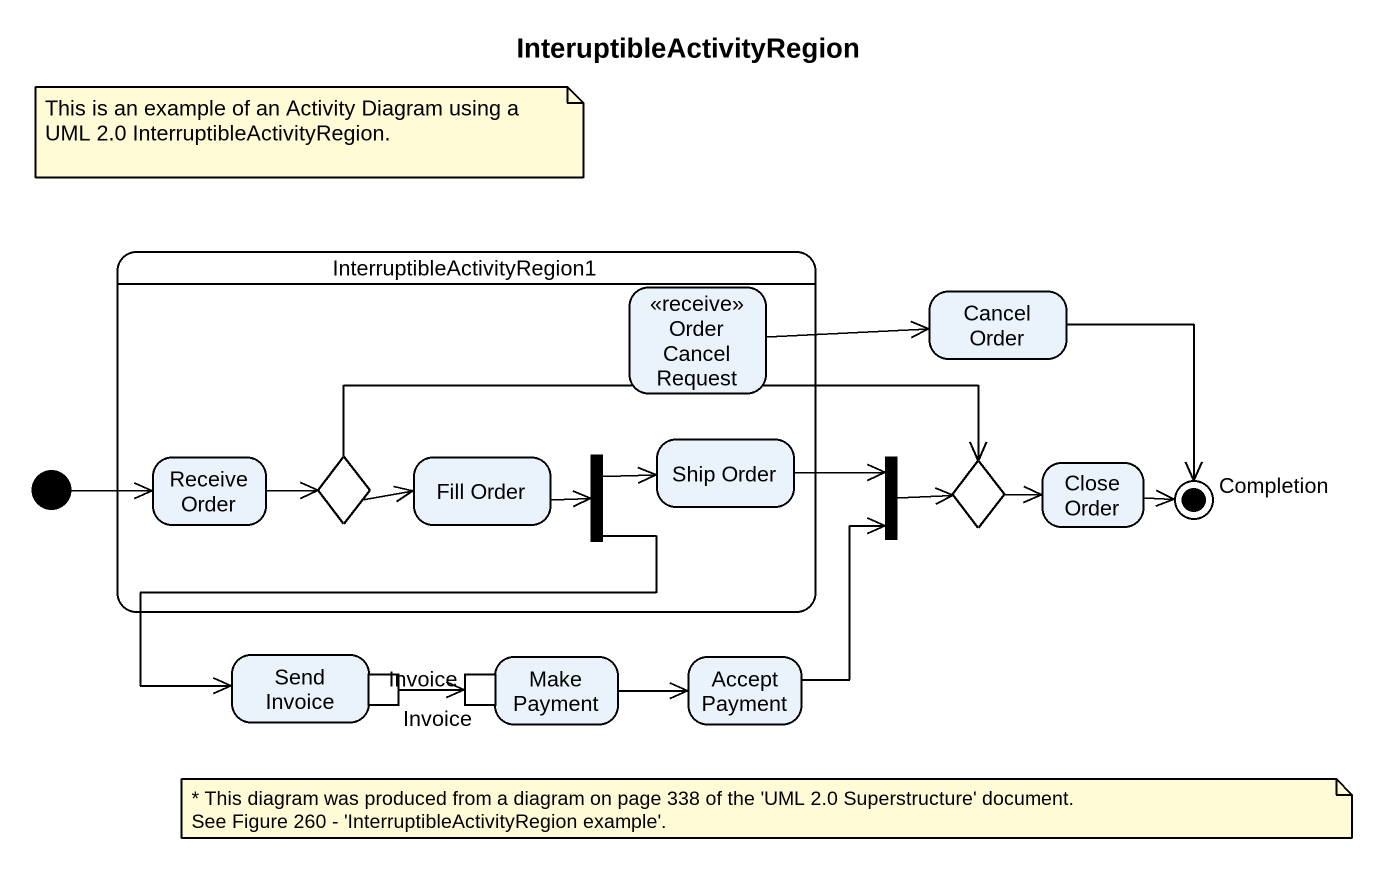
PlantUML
@startuml
title InteruptibleActivityRegion
hide empty description
state InterruptibleActivityRegion1 {
  state "Order Cancel Request" as Order_Cancel_Request <<receive>>
  state "Receive Order" as Receive_Order
  state choice1 <<choice>>
  state "Fill Order" as Fill_Order
  state fork1 <<fork>>
  state "Ship Order" as Ship_Order
}
state "Cancel Order" as Cancel_Order
state fork2 <<join>>
state initial1 <<start>>
state choice2 <<choice>>
state "Close Order" as Close_Order
state Completion <<end>>
state "Send Invoice" as Send_Invoice {
  state Invoice <<outputPin>>
}
state "Make Payment" as Make_Payment {
  state "Invoice" as Invoice_2 <<inputPin>>
}
state "Accept Payment" as Accept_Payment
Order_Cancel_Request -right-> Cancel_Order
Cancel_Order --> Completion
Receive_Order -right-> choice1
choice1 -right-> Fill_Order
choice1 -right-> choice2
Fill_Order -right-> fork1
fork1 -right-> Ship_Order
fork1 --> Send_Invoice
Ship_Order -right-> fork2
fork2 -right-> choice2
initial1 -right-> Receive_Order
choice2 -right-> Close_Order
Close_Order -right-> Completion
Invoice -right-> Invoice_2
Make_Payment -right-> Accept_Payment
Accept_Payment -up-> fork2
note as N1
  This is an example of an Activity Diagram using a UML 2.0 InterruptibleActivityRegion.
end note
note as N2
  * This diagram was produced from a diagram on page 338 of the 'UML 2.0 Superstructure' document.
  See Figure 260 - 'InterruptibleActivityRegion example'.
end note
@enduml
